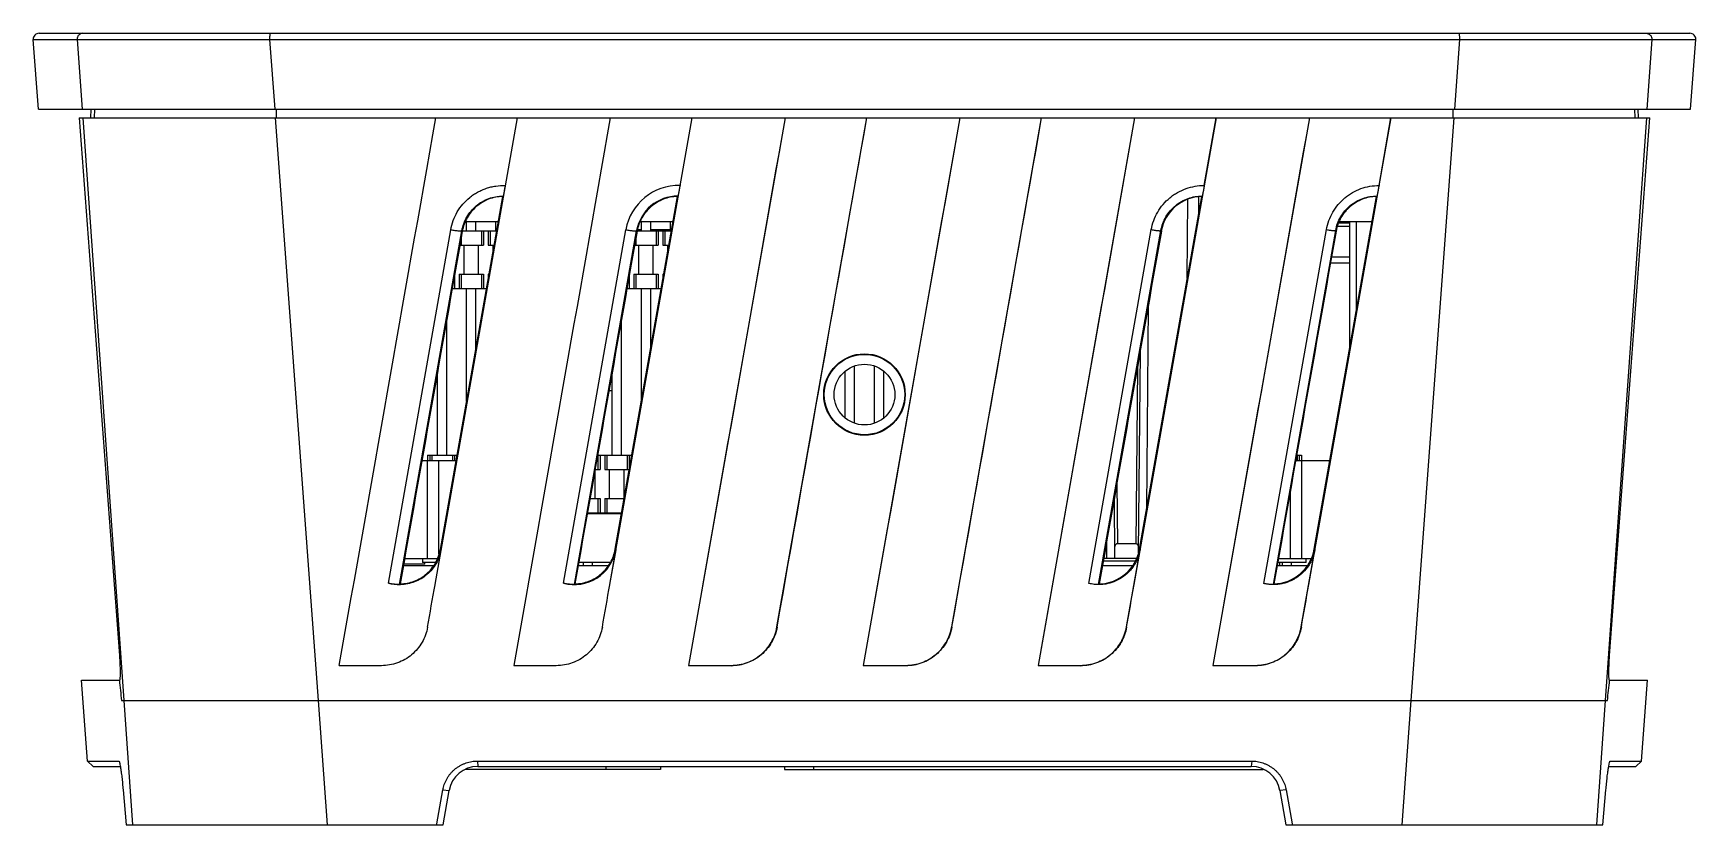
# Model space of a CAD drawing. Header units: inches. Extents: x 0 to 22, y 0 to 17.
# Drawn here: x 9.49 to 12.344, y 8.052 to 9.41 of the extents above; entities that cross this region are included whole.
import ezdxf

# ---------------------------------------------------------------- set-up
doc = ezdxf.new("R2010")
doc.units = ezdxf.units.IN
doc.header["$LTSCALE"] = 1.21
doc.header["$MEASUREMENT"] = 0
doc.layers.get('0').update_dxf_attribs({"linetype": 'CONTINUOUS'})
doc.layers.add('3_ALL_AXES', color=7, linetype='CONTINUOUS')

msp = doc.modelspace()

# ---------------------------------------------------------------- linework, layer by layer
at = {"color": 7, "linetype": 'Continuous'}
for p, q in [((9.4992, 9.2798), (9.4903, 9.399)), ((9.5002, 9.4098), (12.3342, 9.4098)), ((12.3352, 9.2798), (12.3442, 9.399)), ((9.4992, 9.2798), (12.3352, 9.2798)), ((9.5892, 9.2648), (9.5895, 9.2798)), ((12.245, 9.2798), (12.2453, 9.2648)), ((9.5693, 9.2648), (10.1809, 9.2648)), ((9.5693, 9.2648), (9.6377, 8.3493)), ((10.1801, 8.4637), (10.3213, 9.2648)), ((10.181, 9.2648), (10.321, 9.2648)), ((10.3213, 9.2648), (10.4809, 9.2648)), ((10.4801, 8.4637), (10.6213, 9.2648)), ((10.481, 9.2648), (10.621, 9.2648)), ((10.781, 9.2648), (10.6152, 8.325)), ((10.6213, 9.2648), (10.7809, 9.2648)), ((10.7669, 8.3911), (10.921, 9.2648)), ((10.781, 9.2648), (10.921, 9.2648)), ((11.081, 9.2648), (10.9152, 8.325)), ((10.9213, 9.2648), (11.0809, 9.2648)), ((11.0669, 8.3911), (11.221, 9.2648)), ((11.081, 9.2648), (11.221, 9.2648)), ((11.381, 9.2648), (11.2152, 8.325)), ((11.2213, 9.2648), (11.3809, 9.2648)), ((11.3801, 8.4637), (11.5213, 9.2648)), ((11.381, 9.2648), (11.521, 9.2648)), ((11.5005, 9.1486), (11.521, 9.2648)), ((11.681, 9.2648), (11.5152, 8.325)), ((11.5213, 9.2648), (11.6809, 9.2648)), ((11.6801, 8.4637), (11.8213, 9.2648)), ((11.681, 9.2648), (11.821, 9.2648)), ((11.8005, 9.1486), (11.821, 9.2648)), ((11.8213, 9.2648), (12.2652, 9.2648)), ((12.1967, 8.3493), (12.2652, 9.2648)), ((10.1893, 8.5243), (10.2961, 9.1297)), ((10.2969, 9.1304), (10.297, 9.1305)), ((10.4893, 8.5244), (10.5961, 9.1297)), ((10.597, 9.1305), (10.5969, 9.1304)), ((11.3894, 8.5245), (11.4961, 9.1297)), ((11.497, 9.1305), (11.4969, 9.1304)), ((11.6894, 8.5245), (11.7961, 9.1297)), ((11.797, 9.1305), (11.7969, 9.1304)), ((10.2342, 9.0708), (10.2342, 9.0868)), ((10.2502, 9.0708), (10.2502, 9.0868)), ((10.2842, 9.0708), (10.2842, 9.0868)), ((10.5342, 9.0708), (10.5342, 9.0868)), ((10.5502, 9.0708), (10.5502, 9.0868)), ((10.5842, 9.0708), (10.5842, 9.0868)), ((11.7296, 9.0789), (11.7506, 9.0789)), ((11.7315, 9.0848), (11.7506, 9.0848)), ((11.7506, 8.8718), (11.7506, 9.0868)), ((10.2247, 9.0583), (10.2247, 9.0463)), ((10.2268, 9.0708), (10.2857, 9.0708)), ((10.2597, 9.0708), (10.2597, 9.0463)), ((10.2632, 9.0708), (10.2632, 9.0463)), ((10.2712, 9.0708), (10.2712, 9.0463)), ((10.2747, 9.0708), (10.2747, 9.0463)), ((10.5247, 9.0583), (10.5247, 9.0463)), ((10.5268, 9.0708), (10.5857, 9.0708)), ((10.5277, 9.0728), (10.5342, 9.0728)), ((10.5502, 9.0728), (10.5842, 9.0728)), ((10.5597, 9.0708), (10.5597, 9.0463)), ((10.5632, 9.0708), (10.5632, 9.0463)), ((10.5712, 9.0708), (10.5712, 9.0463)), ((10.5747, 9.0708), (10.5747, 9.0463)), ((10.2226, 9.0463), (10.2632, 9.0463)), ((10.2297, 8.9963), (10.2297, 9.0463)), ((10.2547, 8.9963), (10.2547, 9.0463)), ((10.2712, 9.0463), (10.2814, 9.0463)), ((10.2797, 9.037), (10.2797, 9.0463)), ((10.5226, 9.0463), (10.5632, 9.0463)), ((10.5297, 8.9963), (10.5297, 9.0463)), ((10.5547, 8.9963), (10.5547, 9.0463)), ((10.5712, 9.0463), (10.5814, 9.0463)), ((10.5797, 9.037), (10.5797, 9.0463)), ((10.2132, 8.9931), (10.2132, 8.9718)), ((10.2212, 8.9963), (10.2212, 8.9718)), ((10.2212, 8.9963), (10.2632, 8.9963)), ((10.2247, 8.9963), (10.2247, 8.9718)), ((10.2597, 8.9963), (10.2597, 8.9718)), ((10.2632, 8.9963), (10.2632, 8.9718)), ((10.2712, 8.9963), (10.2712, 8.9888)), ((10.2712, 8.9963), (10.2725, 8.9963)), ((10.5132, 8.9931), (10.5132, 8.9718)), ((10.5212, 8.9963), (10.5212, 8.9718)), ((10.5212, 8.9963), (10.5632, 8.9963)), ((10.5247, 8.9963), (10.5247, 8.9718)), ((10.5597, 8.9963), (10.5597, 8.9718)), ((10.5632, 8.9963), (10.5632, 8.9718)), ((10.5712, 8.9963), (10.5712, 8.9888)), ((10.5712, 8.9963), (10.5725, 8.9963)), ((11.7173, 9.0159), (11.7506, 9.0159)), ((10.2095, 8.9718), (10.2682, 8.9718)), ((10.2097, 8.9732), (10.2097, 8.9718)), ((10.2342, 8.7789), (10.2342, 8.9718)), ((10.2502, 8.8697), (10.2502, 8.9718)), ((10.5095, 8.9718), (10.5682, 8.9718)), ((10.5097, 8.9732), (10.5097, 8.9718)), ((10.5342, 8.7789), (10.5342, 8.9718)), ((10.5502, 8.8697), (10.5502, 8.9718)), ((10.2002, 8.6858), (10.2002, 8.9193)), ((10.5002, 8.6858), (10.5002, 8.9193)), ((11.3903, 8.8631), (11.3873, 8.5181)), ((10.1842, 8.6858), (10.1842, 8.8286)), ((10.4842, 8.6858), (10.4842, 8.8286)), ((10.8842, 8.7497), (10.8842, 8.8299)), ((10.9002, 8.7407), (10.9002, 8.8388)), ((10.9342, 8.7407), (10.9342, 8.8388)), ((10.9502, 8.7497), (10.9502, 8.8299)), ((10.4786, 8.7968), (10.4842, 8.7968)), ((10.1575, 8.6768), (10.2162, 8.6768)), ((10.1667, 8.6768), (10.1667, 8.5088)), ((10.1672, 8.6858), (10.1672, 8.6768)), ((10.1672, 8.6858), (10.2178, 8.6858)), ((10.1712, 8.6858), (10.1712, 8.6768)), ((10.1747, 8.6858), (10.1747, 8.6768)), ((10.1867, 8.5162), (10.1867, 8.6768)), ((10.2097, 8.6858), (10.2097, 8.6768)), ((10.2132, 8.6858), (10.2132, 8.6768)), ((10.459, 8.6858), (10.5178, 8.6858)), ((10.4597, 8.6858), (10.4597, 8.6613)), ((10.4632, 8.6858), (10.4632, 8.6613)), ((10.4712, 8.6858), (10.4712, 8.6613)), ((10.4747, 8.6858), (10.4747, 8.6613)), ((10.5097, 8.6858), (10.5097, 8.6613)), ((10.5132, 8.6858), (10.5132, 8.6613)), ((11.6575, 8.6768), (11.6672, 8.6768)), ((11.659, 8.6858), (11.6672, 8.6858)), ((11.6597, 8.6858), (11.6597, 8.6768)), ((11.6632, 8.6858), (11.6632, 8.6768)), ((11.6672, 8.6858), (11.6672, 8.6768)), ((11.6677, 8.6768), (11.7162, 8.6768)), ((11.6677, 8.5088), (11.6677, 8.6768)), ((10.4547, 8.6113), (10.4547, 8.6613)), ((10.4547, 8.6613), (10.4632, 8.6613)), ((10.4712, 8.6613), (10.5132, 8.6613)), ((10.4797, 8.6113), (10.4797, 8.6613)), ((10.5047, 8.6116), (10.5047, 8.6613)), ((11.6477, 8.6216), (11.6477, 8.5088)), ((10.4459, 8.6113), (10.4632, 8.6113)), ((10.4597, 8.6113), (10.4597, 8.5868)), ((10.4632, 8.6113), (10.4632, 8.5868)), ((10.4712, 8.6113), (10.4712, 8.5868)), ((10.4712, 8.6113), (10.5047, 8.6113)), ((10.4747, 8.6113), (10.4747, 8.5868)), ((11.3472, 8.5088), (11.3463, 8.6136)), ((10.5001, 8.5853), (10.4413, 8.5853)), ((10.4416, 8.5868), (10.5003, 8.5868)), ((10.4502, 8.5853), (10.4502, 8.5868)), ((10.4842, 8.5853), (10.4842, 8.5868)), ((10.5002, 8.5861), (10.5002, 8.5868)), ((11.3829, 8.5338), (11.3515, 8.5338)), ((11.3847, 8.5334), (11.3829, 8.5338)), ((10.1278, 8.5088), (10.1843, 8.5088)), ((10.1587, 8.5088), (10.1587, 8.5018)), ((10.4902, 8.5233), (10.4797, 8.4638)), ((11.3843, 8.5088), (11.3278, 8.5088)), ((11.3669, 8.3911), (11.3902, 8.5234)), ((11.6278, 8.5088), (11.6843, 8.5088)), ((11.6669, 8.3911), (11.6902, 8.5235)), ((11.6757, 8.5018), (11.6757, 8.5088)), ((10.1257, 8.4968), (10.1774, 8.4968)), ((10.1622, 8.499), (10.1261, 8.499)), ((10.1807, 8.5018), (10.1587, 8.5018)), ((10.1622, 8.499), (10.1622, 8.5018)), ((10.4257, 8.4968), (10.4774, 8.4968)), ((10.4807, 8.5018), (10.4266, 8.5018)), ((10.4342, 8.5018), (10.4342, 8.4968)), ((10.4502, 8.4968), (10.4502, 8.5018)), ((11.3257, 8.4968), (11.3774, 8.4968)), ((11.3271, 8.5048), (11.3827, 8.5048)), ((11.6257, 8.4968), (11.6773, 8.4968)), ((11.6757, 8.5018), (11.6266, 8.5018)), ((11.6297, 8.5018), (11.6297, 8.4968)), ((11.6342, 8.5018), (11.6342, 8.4968)), ((11.6502, 8.4968), (11.6502, 8.5018)), ((10.3151, 8.3249), (10.3152, 8.325)), ((10.6151, 8.3249), (10.6152, 8.325)), ((10.6152, 8.325), (10.6881, 8.325)), ((10.9151, 8.3249), (10.9152, 8.325)), ((10.9152, 8.325), (10.9881, 8.325)), ((11.2151, 8.3249), (11.2152, 8.325)), ((11.2152, 8.325), (11.2881, 8.325)), ((11.5151, 8.3249), (11.5152, 8.325)), ((11.5152, 8.325), (11.5881, 8.325)), ((9.5833, 8.161), (9.5729, 8.2998)), ((9.5729, 8.2998), (9.6381, 8.2998)), ((12.1964, 8.2998), (12.2615, 8.2998)), ((12.2511, 8.161), (12.2615, 8.2998)), ((9.6418, 8.2648), (12.1926, 8.2648)), ((9.5933, 8.1518), (9.5833, 8.161)), ((9.5833, 8.161), (9.6371, 8.161)), ((9.5933, 8.1518), (9.6397, 8.1518)), ((9.6371, 8.161), (9.6373, 8.161)), ((10.5672, 8.1468), (10.2327, 8.1468)), ((10.2526, 8.161), (11.5819, 8.161)), ((10.2533, 8.1518), (11.5811, 8.1518)), ((10.5672, 8.1518), (10.5672, 8.1468)), ((10.7797, 8.1518), (10.7797, 8.1468)), ((10.7797, 8.1468), (11.6018, 8.1468)), ((12.1947, 8.1518), (12.2411, 8.1518)), ((12.1948, 8.1523), (12.1962, 8.1589)), ((12.1971, 8.161), (12.1973, 8.161)), ((12.1973, 8.161), (12.2511, 8.161)), ((12.2411, 8.1518), (12.2511, 8.161)), ((9.6445, 8.1114), (9.6496, 8.0518)), ((10.1832, 8.0536), (10.1934, 8.1114)), ((10.1937, 8.0518), (10.2041, 8.1105)), ((11.6304, 8.1105), (11.6407, 8.0518)), ((11.641, 8.1114), (11.6512, 8.0536)), ((12.1848, 8.0518), (12.19, 8.1114)), ((9.6496, 8.0518), (10.1937, 8.0518)), ((10.1829, 8.0518), (10.1832, 8.0536)), ((11.6407, 8.0518), (12.1848, 8.0518)), ((11.6512, 8.0536), (11.6516, 8.0518))]:
    msp.add_line(p, q, dxfattribs=at)
at = {"color": 9, "linetype": 'Continuous'}
for p, q in [((9.4903, 9.399), (9.5656, 9.399)), ((9.5656, 9.399), (9.574, 9.2798)), ((9.8959, 9.399), (11.9385, 9.399)), ((9.8959, 9.399), (9.9047, 9.2798)), ((11.9385, 9.399), (11.9298, 9.2798)), ((12.2688, 9.399), (12.2604, 9.2798)), ((12.2688, 9.399), (12.3442, 9.399)), ((9.5952, 9.2798), (9.595, 9.2648)), ((9.9071, 9.2798), (9.907, 9.2648)), ((11.9274, 9.2798), (11.9274, 9.2648)), ((12.2392, 9.2798), (12.2395, 9.2648)), ((9.5751, 9.2648), (9.6456, 8.2648)), ((9.9058, 9.2648), (9.9791, 8.2648)), ((11.9287, 9.2648), (11.8553, 8.2648)), ((12.2594, 9.2648), (12.1888, 8.2648)), ((11.4714, 8.9897), (11.4723, 9.1246)), ((11.4909, 9.1003), (11.4911, 9.1289)), ((11.4911, 9.1289), (11.4911, 9.1297)), ((11.7621, 8.9369), (11.7621, 9.0868)), ((10.0998, 8.4664), (10.207, 9.0726)), ((10.1191, 8.4641), (10.2261, 9.071)), ((10.2261, 9.071), (10.2268, 9.0702)), ((10.4005, 8.4663), (10.5076, 9.0727)), ((10.4191, 8.4641), (10.5261, 9.071)), ((10.5261, 9.071), (10.5268, 9.0702)), ((11.3023, 8.4658), (11.4096, 9.0728)), ((11.3191, 8.4641), (11.4261, 9.0712)), ((11.4261, 9.0712), (11.4268, 9.0703)), ((11.603, 8.4656), (11.7102, 9.0729)), ((11.6191, 8.4641), (11.7261, 9.0712)), ((11.7261, 9.0712), (11.7269, 9.0703)), ((11.7506, 9.0258), (11.719, 9.0258)), ((11.4043, 8.9424), (11.4016, 8.5937)), ((11.3856, 8.8364), (11.3829, 8.5338)), ((11.3506, 8.638), (11.3515, 8.5338)), ((11.3335, 8.5088), (11.3333, 8.5398)), ((10.1902, 8.5233), (10.1893, 8.5243)), ((10.4902, 8.5233), (10.4893, 8.5244)), ((11.3902, 8.5234), (11.3894, 8.5245)), ((11.6902, 8.5235), (11.6894, 8.5245)), ((10.1801, 8.4637), (10.1797, 8.4638)), ((10.4801, 8.4637), (10.4797, 8.4638)), ((11.3801, 8.4637), (11.3797, 8.4638)), ((11.6801, 8.4637), (11.6797, 8.4638)), ((10.1672, 8.391), (10.1669, 8.3911)), ((10.4672, 8.391), (10.4669, 8.3911)), ((10.7672, 8.391), (10.7669, 8.3911)), ((11.0672, 8.391), (11.0669, 8.3911)), ((11.3672, 8.391), (11.3669, 8.3911)), ((11.6672, 8.391), (11.6669, 8.3911)), ((10.3881, 8.3247), (10.3881, 8.325)), ((10.6881, 8.3247), (10.6881, 8.325)), ((10.9881, 8.3247), (10.9881, 8.325)), ((11.2881, 8.3247), (11.2881, 8.325)), ((11.5881, 8.3247), (11.5881, 8.325)), ((9.6456, 8.2648), (9.6607, 8.0518)), ((9.9791, 8.2648), (9.9948, 8.0518)), ((11.8553, 8.2648), (11.8397, 8.0518)), ((12.1888, 8.2648), (12.1738, 8.0518)), ((10.2526, 8.161), (10.2533, 8.1518)), ((10.4732, 8.1518), (10.4732, 8.1468)), ((10.8297, 8.1518), (10.8297, 8.1468)), ((11.5819, 8.161), (11.5811, 8.1518)), ((10.1934, 8.1114), (10.2041, 8.1105)), ((11.641, 8.1114), (11.6304, 8.1105))]:
    msp.add_line(p, q, dxfattribs=at)
at = {"color": 7, "linetype": 'Continuous'}
for centre, radius in [((10.9172, 8.7899), 0.0699), ((10.9172, 8.7898), 0.069), ((10.9172, 8.7898), 0.0521)]:
    msp.add_circle(centre, radius, dxfattribs=at)
for centre, radius, start, end in [((9.5002, 9.3998), 0.01, 90, 184.3), ((12.3342, 9.3998), 0.01, 355.7, 90), ((10.3395, 9.0798), 0.0662, 130.0596, 131.0312), ((10.6396, 9.0798), 0.0662, 130.0734, 131.0418), ((11.4976, 9.0579), 0.0719, 91.2336, 170.0235), ((11.5397, 9.0797), 0.0664, 130.1151, 131.0831), ((11.8397, 9.0796), 0.0664, 130.1293, 131.1002), ((10.4192, 8.5359), 0.0721, 254.9292, 349.9742), ((11.3184, 8.537), 0.0721, 271.3819, 349.9808), ((11.6183, 8.5371), 0.0721, 271.4069, 349.9917), ((11.6182, 8.5371), 0.0722, 325.6771, 328.7385), ((10.1193, 8.5361), 0.0724, 254.4365, 270.5679), ((10.0758, 8.5156), 0.0673, 310.0787, 311.1867), ((10.1192, 8.5353), 0.0716, 270.5793, 271.2465), ((10.3758, 8.5156), 0.0673, 310.0494, 311.1702), ((11.276, 8.5155), 0.0671, 309.965, 311.1313), ((11.576, 8.5154), 0.067, 309.9376, 311.1217), ((10.2533, 8.1018), 0.05, 90, 170), ((11.5811, 8.1018), 0.05, 10, 90), ((12.3607, 8.1231), 0.1684, 170.0175, 170.5313), ((10.2536, 8.1006), 0.0612, 167.6427, 169.8202), ((11.5808, 8.1006), 0.0612, 10.1807, 12.3564)]:
    msp.add_arc(centre, radius, start, end, dxfattribs=at)
at = {"color": 9, "linetype": 'Continuous'}
for centre, radius, start, end in [((10.5981, 9.0567), 0.0919, 88.5345, 170.0045), ((10.5968, 9.0587), 0.0718, 89.9111, 170.0694)]:
    msp.add_arc(centre, radius, start, end, dxfattribs=at)
at = {"color": 7, "linetype": 'Continuous'}
for centre, major_axis, ratio, start_param, end_param in [((15.6403, 39.0647), (11.1767, 62.8254), 0.002771, -4.217694, -4.200621), ((15.5792, 37.0506), (11.0252, 62.0125), 0.002769, -4.247294, -4.230267), ((15.5179, 35.0333), (10.8736, 61.1966), 0.002767, -4.277264, -4.260263), ((15.6635, 37.2826), (11.0427, 63.1337), 0.002715, -2.045644, -2.030139), ((15.4563, 33.0132), (10.7217, 60.3778), 0.002765, -4.307647, -4.290652), ((15.5915, 35.14), (10.8816, 62.1754), 0.002717, -2.015055, -1.999544), ((15.3946, 30.9904), (10.5696, 59.5564), 0.002763, -4.33849, -4.321483), ((15.3327, 28.9651), (10.4174, 58.7326), 0.002761, -4.369844, -4.352804), ((15.5829, 38.3028), (11.0392, 62.0619), 0.00277, -4.221446, -4.210358), ((15.5217, 36.2875), (10.8877, 61.2478), 0.002768, -4.251415, -4.240353), ((15.3368, 30.2244), (10.4318, 58.7884), 0.002762, -4.343809, -4.332748), ((15.2748, 28.1982), (10.2795, 57.9636), 0.002761, -4.375599, -4.364513), ((15.8083, 41.5775), (11.3656, 65.0599), 0.002711, -2.105614, -2.104316), ((15.7358, 39.4283), (11.204, 64.0951), 0.002713, -2.075815, -2.074519), ((15.5196, 33.0003), (10.7207, 61.2199), 0.002719, -1.984, -1.982703), ((15.448, 30.8634), (10.5601, 60.2671), 0.002721, -1.95243, -1.95113), ((10.9171, 8.4789), (8.8786, -0.0018), 0.017455, -1.672555, -1.664296), ((10.9167, 8.479), (8.8786, -0.0071), 0.017455, -1.638587, -1.630351), ((10.9163, 8.4793), (8.8786, -0.0123), 0.017455, -1.604698, -1.596475), ((10.9159, 8.4799), (8.8786, -0.0176), 0.017455, -1.570848, -1.562628), ((10.9155, 8.4805), (8.8787, -0.0229), 0.017455, -1.536997, -1.528772), ((10.9151, 8.4814), (8.8788, -0.0282), 0.017455, -1.503109, -1.494868), ((39.2552, 23.1664), (0, 66.0511), 0.460206, -4.485367, -4.484823), ((-17.4208, 23.1664), (0, 66.0511), 0.460206, -1.798362, -1.797819)]:
    msp.add_ellipse(centre, major_axis=major_axis, ratio=ratio, start_param=start_param, end_param=end_param, dxfattribs=at)
at = {"color": 9, "linetype": 'Continuous'}
for points, knots in [([(9.5756, 9.4098), (9.5742, 9.4098), (9.5721, 9.4093), (9.5697, 9.408), (9.5682, 9.4066), (9.5669, 9.405), (9.5658, 9.4025), (9.5655, 9.4004), (9.5656, 9.399)], [0, 0, 0, 0, 0.24874, 0.374292, 0.499577, 0.624928, 0.750665, 1, 1, 1, 1]), ([(9.5656, 9.399), (9.5668, 9.399), (9.5702, 9.399), (9.5767, 9.3989), (9.5858, 9.3989), (9.5976, 9.3989), (9.6119, 9.3988), (9.6359, 9.3988), (9.6712, 9.3988), (9.7193, 9.3988), (9.774, 9.3989), (9.8336, 9.3989), (9.8748, 9.399), (9.8959, 9.399)], [0, 0, 0, 0, 0.011194, 0.030736, 0.0585, 0.094277, 0.13781, 0.188781, 0.311448, 0.458617, 0.625843, 0.80815, 1, 1, 1, 1]), ([(9.8971, 9.4098), (9.897, 9.4098), (9.8969, 9.4097), (9.8968, 9.4095), (9.8967, 9.4093), (9.8966, 9.4089), (9.8965, 9.4085), (9.8963, 9.4077), (9.8962, 9.4065), (9.8961, 9.4049), (9.8959, 9.4023), (9.8959, 9.4004), (9.8959, 9.399)], [0, 0, 0, 0, 0.011701, 0.029706, 0.055805, 0.090329, 0.133234, 0.184333, 0.309081, 0.459579, 0.630296, 1, 1, 1, 1]), ([(11.9374, 9.4098), (11.9374, 9.4098), (11.9375, 9.4097), (11.9376, 9.4095), (11.9377, 9.4093), (11.9379, 9.4089), (11.938, 9.4085), (11.9381, 9.4077), (11.9382, 9.4065), (11.9384, 9.4049), (11.9385, 9.4023), (11.9385, 9.4004), (11.9385, 9.399)], [0, 0, 0, 0, 0.011701, 0.029706, 0.055805, 0.090329, 0.133233, 0.184333, 0.30908, 0.459578, 0.630296, 1, 1, 1, 1]), ([(11.9385, 9.399), (11.9596, 9.399), (12.0008, 9.3989), (12.0605, 9.3989), (12.1151, 9.3988), (12.1633, 9.3988), (12.1986, 9.3988), (12.2225, 9.3988), (12.2368, 9.3989), (12.2486, 9.3989), (12.2578, 9.3989), (12.2642, 9.399), (12.2676, 9.399), (12.2688, 9.399)], [0, 0, 0, 0, 0.19185, 0.374157, 0.541383, 0.688552, 0.811219, 0.86219, 0.905722, 0.9415, 0.969264, 0.988807, 1, 1, 1, 1]), ([(12.2589, 9.4098), (12.2602, 9.4098), (12.2623, 9.4093), (12.2647, 9.408), (12.2663, 9.4066), (12.2675, 9.405), (12.2687, 9.4025), (12.2689, 9.4004), (12.2688, 9.399)], [0, 0, 0, 0, 0.248741, 0.374292, 0.499578, 0.624929, 0.750666, 1, 1, 1, 1]), ([(10.207, 9.0726), (10.2079, 9.078), (10.2108, 9.0886), (10.2178, 9.1035), (10.2274, 9.1169), (10.2372, 9.1264), (10.246, 9.133), (10.253, 9.1373), (10.2604, 9.1409), (10.2681, 9.1439), (10.276, 9.1462), (10.2867, 9.1482), (10.295, 9.1487), (10.3005, 9.1485)], [0, 0, 0, 0, 0.124638, 0.249451, 0.374291, 0.499256, 0.561836, 0.624433, 0.687037, 0.749651, 0.812285, 0.874949, 1, 1, 1, 1]), ([(11.4096, 9.0728), (11.4105, 9.0781), (11.4133, 9.0885), (11.4202, 9.1032), (11.4295, 9.1164), (11.4391, 9.1259), (11.4477, 9.1324), (11.4568, 9.1381), (11.469, 9.1437), (11.4845, 9.1478), (11.4952, 9.1486), (11.5005, 9.1486)], [0, 0, 0, 0, 0.125309, 0.250819, 0.376256, 0.501587, 0.564229, 0.626797, 0.751546, 0.876001, 1, 1, 1, 1]), ([(11.7102, 9.0729), (11.7112, 9.0781), (11.714, 9.0885), (11.7208, 9.1032), (11.7301, 9.1163), (11.7396, 9.1258), (11.7481, 9.1323), (11.7571, 9.138), (11.7692, 9.1436), (11.7846, 9.1477), (11.7952, 9.1486), (11.8005, 9.1486)], [0, 0, 0, 0, 0.125637, 0.251443, 0.377097, 0.502529, 0.565167, 0.627697, 0.752264, 0.876409, 1, 1, 1, 1]), ([(10.2261, 9.071), (10.2268, 9.0751), (10.229, 9.0832), (10.2343, 9.0946), (10.2415, 9.1049), (10.2504, 9.1139), (10.2607, 9.1211), (10.2722, 9.1265), (10.2844, 9.1297), (10.2928, 9.1305), (10.297, 9.1305)], [0, 0, 0, 0, 0.12447, 0.249189, 0.374017, 0.499044, 0.624216, 0.749462, 0.874799, 1, 1, 1, 1]), ([(11.4261, 9.0712), (11.4268, 9.0753), (11.429, 9.0835), (11.4344, 9.0949), (11.4417, 9.1053), (11.4507, 9.1142), (11.4611, 9.1214), (11.4725, 9.1266), (11.4845, 9.1298), (11.4928, 9.1305), (11.497, 9.1305)], [0, 0, 0, 0, 0.125532, 0.251375, 0.377157, 0.502752, 0.627938, 0.752556, 0.876628, 1, 1, 1, 1]), ([(11.7261, 9.0712), (11.7268, 9.0754), (11.729, 9.0836), (11.7344, 9.0951), (11.7418, 9.1054), (11.7508, 9.1143), (11.7612, 9.1215), (11.7726, 9.1266), (11.7846, 9.1298), (11.7929, 9.1305), (11.797, 9.1305)], [0, 0, 0, 0, 0.126085, 0.25243, 0.378578, 0.504337, 0.629447, 0.75375, 0.877303, 1, 1, 1, 1]), ([(10.207, 9.0726), (10.2082, 9.0724), (10.2106, 9.072), (10.2141, 9.0715), (10.2173, 9.0711), (10.2202, 9.0708), (10.2225, 9.0706), (10.2241, 9.0706), (10.2251, 9.0707), (10.2256, 9.0707), (10.2258, 9.0708), (10.226, 9.0709), (10.2261, 9.0709), (10.2261, 9.071)], [0, 0, 0, 0, 0.191877, 0.376865, 0.54709, 0.695952, 0.818826, 0.911484, 0.945649, 0.971538, 0.981412, 0.989314, 1, 1, 1, 1]), ([(10.5076, 9.0727), (10.5088, 9.0725), (10.5111, 9.0721), (10.5145, 9.0716), (10.5177, 9.0712), (10.5204, 9.0709), (10.5227, 9.0707), (10.5242, 9.0707), (10.5251, 9.0707), (10.5256, 9.0708), (10.5259, 9.0709), (10.5261, 9.071), (10.5261, 9.071)], [0, 0, 0, 0, 0.193704, 0.379525, 0.549878, 0.698418, 0.82073, 0.912775, 0.946646, 0.97225, 0.989694, 1, 1, 1, 1]), ([(11.4096, 9.0728), (11.4107, 9.0726), (11.4128, 9.0723), (11.4159, 9.0718), (11.4187, 9.0715), (11.4211, 9.0712), (11.4229, 9.0711), (11.424, 9.071), (11.4247, 9.071), (11.4253, 9.071), (11.4257, 9.071), (11.426, 9.0711), (11.4261, 9.0711), (11.4261, 9.0712)], [0, 0, 0, 0, 0.198846, 0.386973, 0.557638, 0.705241, 0.825958, 0.875107, 0.916293, 0.949347, 0.974162, 0.990785, 1, 1, 1, 1]), ([(11.7102, 9.0729), (11.7113, 9.0727), (11.7134, 9.0724), (11.7163, 9.0719), (11.719, 9.0716), (11.7213, 9.0713), (11.723, 9.0711), (11.7241, 9.0711), (11.7248, 9.0711), (11.7253, 9.0711), (11.7257, 9.0711), (11.726, 9.0711), (11.7261, 9.0712), (11.7261, 9.0712)], [0, 0, 0, 0, 0.200464, 0.389306, 0.56006, 0.707366, 0.827585, 0.876462, 0.917385, 0.950188, 0.974762, 0.991134, 1, 1, 1, 1])]:
    msp.add_open_spline(points, degree=3, knots=knots, dxfattribs=at)
at = {"color": 7, "linetype": 'Continuous'}
for points, knots in [([(10.3005, 9.1485), (10.3003, 9.1474), (10.2998, 9.1451), (10.2992, 9.1417), (10.2987, 9.1391), (10.2984, 9.1372), (10.2981, 9.1359), (10.2979, 9.1347), (10.2977, 9.1336), (10.2975, 9.1327), (10.2974, 9.132), (10.2972, 9.1314), (10.2971, 9.1311), (10.2971, 9.1309), (10.297, 9.1307), (10.297, 9.1306), (10.297, 9.1305), (10.297, 9.1305), (10.297, 9.1305)], [0, 0, 0, 0, 0.195314, 0.381874, 0.552672, 0.630407, 0.702172, 0.767341, 0.825395, 0.875839, 0.918181, 0.951977, 0.965591, 0.976984, 0.986134, 0.993021, 0.997634, 1, 1, 1, 1]), ([(10.6005, 9.1486), (10.6003, 9.1474), (10.5998, 9.1451), (10.5992, 9.1417), (10.5988, 9.1391), (10.5984, 9.1372), (10.5981, 9.1359), (10.5979, 9.1347), (10.5977, 9.1336), (10.5975, 9.1327), (10.5974, 9.132), (10.5972, 9.1314), (10.5971, 9.1311), (10.5971, 9.1309), (10.597, 9.1307), (10.597, 9.1306), (10.597, 9.1305), (10.597, 9.1305), (10.597, 9.1305)], [0, 0, 0, 0, 0.195103, 0.381639, 0.55253, 0.630333, 0.702162, 0.767392, 0.825495, 0.875966, 0.918302, 0.952065, 0.96566, 0.977033, 0.986165, 0.993037, 0.997639, 1, 1, 1, 1]), ([(11.5005, 9.1486), (11.5003, 9.1474), (11.4999, 9.1451), (11.4992, 9.1417), (11.4988, 9.1391), (11.4984, 9.1371), (11.4981, 9.1358), (11.4979, 9.1347), (11.4977, 9.1336), (11.4975, 9.1327), (11.4973, 9.1319), (11.4972, 9.1314), (11.4971, 9.1311), (11.4971, 9.1309), (11.497, 9.1307), (11.497, 9.1306), (11.497, 9.1305), (11.497, 9.1305), (11.4969, 9.1305)], [0, 0, 0, 0, 0.195234, 0.382319, 0.553863, 0.63192, 0.703896, 0.769131, 0.827111, 0.877353, 0.919375, 0.952775, 0.966189, 0.977395, 0.986381, 0.993139, 0.997665, 1, 1, 1, 1]), ([(11.8005, 9.1486), (11.8003, 9.1474), (11.7999, 9.1451), (11.7992, 9.1417), (11.7988, 9.1391), (11.7984, 9.1371), (11.7981, 9.1358), (11.7979, 9.1346), (11.7977, 9.1336), (11.7975, 9.1327), (11.7973, 9.1319), (11.7972, 9.1314), (11.7971, 9.1311), (11.7971, 9.1309), (11.797, 9.1307), (11.797, 9.1306), (11.797, 9.1305), (11.797, 9.1305), (11.7969, 9.1305)], [0, 0, 0, 0, 0.195529, 0.382986, 0.55483, 0.63297, 0.704963, 0.770143, 0.828008, 0.87809, 0.919921, 0.953122, 0.966444, 0.977566, 0.986481, 0.993184, 0.997676, 1, 1, 1, 1]), ([(10.2961, 9.1297), (10.2919, 9.1296), (10.2837, 9.1287), (10.2718, 9.1253), (10.2606, 9.1198), (10.2506, 9.1126), (10.2419, 9.1037), (10.2349, 9.0935), (10.2297, 9.0822), (10.2275, 9.0742), (10.2268, 9.0702)], [0, 0, 0, 0, 0.12513, 0.250314, 0.375286, 0.500192, 0.62507, 0.749961, 0.875022, 1, 1, 1, 1]), ([(10.5961, 9.1297), (10.592, 9.1296), (10.5837, 9.1287), (10.5718, 9.1253), (10.5606, 9.1199), (10.5505, 9.1126), (10.5419, 9.1037), (10.5348, 9.0935), (10.5297, 9.0823), (10.5275, 9.0743), (10.5268, 9.0702)], [0, 0, 0, 0, 0.125144, 0.250383, 0.375429, 0.5004, 0.625314, 0.75019, 0.875171, 1, 1, 1, 1]), ([(11.7961, 9.1297), (11.792, 9.1296), (11.7838, 9.1287), (11.7719, 9.1253), (11.7607, 9.1199), (11.7506, 9.1127), (11.7419, 9.1039), (11.7349, 9.0936), (11.7297, 9.0824), (11.7276, 9.0744), (11.7269, 9.0703)], [0, 0, 0, 0, 0.124576, 0.249503, 0.374476, 0.499563, 0.624712, 0.749861, 0.875068, 1, 1, 1, 1]), ([(11.3515, 8.5338), (11.3512, 8.5338), (11.3505, 8.5337), (11.3492, 8.5333), (11.348, 8.5324), (11.3472, 8.5309), (11.347, 8.5298), (11.347, 8.5293)], [0, 0, 0, 0, 0.153514, 0.298825, 0.554142, 0.781537, 1, 1, 1, 1]), ([(10.1201, 8.465), (10.1242, 8.4651), (10.1324, 8.466), (10.1443, 8.4694), (10.1555, 8.4748), (10.1656, 8.482), (10.1742, 8.4909), (10.1813, 8.501), (10.1865, 8.5123), (10.1886, 8.5203), (10.1893, 8.5243)], [0, 0, 0, 0, 0.12503, 0.250132, 0.375053, 0.499944, 0.624844, 0.749789, 0.874927, 1, 1, 1, 1]), ([(10.1902, 8.5233), (10.1895, 8.5192), (10.1874, 8.5113), (10.1822, 8.5), (10.1751, 8.4898), (10.1664, 8.4809), (10.1563, 8.4736), (10.1451, 8.4682), (10.1332, 8.4648), (10.1249, 8.4639), (10.1208, 8.4638)], [0, 0, 0, 0, 0.124674, 0.249611, 0.374486, 0.499437, 0.624492, 0.749617, 0.874765, 1, 1, 1, 1]), ([(10.4201, 8.465), (10.4242, 8.4651), (10.4324, 8.466), (10.4444, 8.4694), (10.4555, 8.4748), (10.4656, 8.4821), (10.4743, 8.4909), (10.4813, 8.5011), (10.4865, 8.5123), (10.4886, 8.5203), (10.4893, 8.5244)], [0, 0, 0, 0, 0.125092, 0.250282, 0.37529, 0.500247, 0.625169, 0.750077, 0.875107, 1, 1, 1, 1]), ([(11.3902, 8.5234), (11.3894, 8.5186), (11.3873, 8.5114), (11.3832, 8.5025), (11.3795, 8.4961), (11.3751, 8.4901), (11.3685, 8.4828), (11.3588, 8.4751), (11.3457, 8.4683), (11.3338, 8.465), (11.3241, 8.4638), (11.3144, 8.4637), (11.3071, 8.4646), (11.3023, 8.4658)], [0, 0, 0, 0, 0.125356, 0.188248, 0.251096, 0.313906, 0.376691, 0.50197, 0.626954, 0.751559, 0.813841, 0.876086, 1, 1, 1, 1]), ([(11.3874, 8.5293), (11.3874, 8.5297), (11.3873, 8.5305), (11.3868, 8.5317), (11.386, 8.5327), (11.3852, 8.5332), (11.3847, 8.5334)], [0, 0, 0, 0, 0.231414, 0.467557, 0.719173, 1, 1, 1, 1]), ([(11.6902, 8.5235), (11.6894, 8.5186), (11.6874, 8.5115), (11.6833, 8.5026), (11.6783, 8.4941), (11.6705, 8.4845), (11.6609, 8.4767), (11.6525, 8.4718), (11.6458, 8.4688), (11.6389, 8.4664), (11.6318, 8.4648), (11.6246, 8.4639), (11.6149, 8.4636), (11.6077, 8.4646), (11.603, 8.4656)], [0, 0, 0, 0, 0.125706, 0.18876, 0.251751, 0.377392, 0.50274, 0.56533, 0.627796, 0.690122, 0.752326, 0.814444, 0.876501, 1, 1, 1, 1]), ([(10.1175, 8.464), (10.1165, 8.464), (10.1141, 8.464), (10.1082, 8.4645), (10.1033, 8.4655), (10.0998, 8.4664)], [0, 0, 0, 0, 0.166181, 0.40144, 1, 1, 1, 1]), ([(10.4176, 8.464), (10.4166, 8.464), (10.4143, 8.464), (10.4086, 8.4645), (10.4038, 8.4654), (10.4005, 8.4663)], [0, 0, 0, 0, 0.165061, 0.399352, 1, 1, 1, 1]), ([(11.3141, 8.464), (11.3133, 8.4641), (11.3093, 8.4644), (11.3054, 8.4651), (11.3023, 8.4658)], [0, 0, 0, 0, 0.210392, 1, 1, 1, 1]), ([(11.6191, 8.4641), (11.619, 8.464), (11.619, 8.464), (11.6189, 8.464), (11.6188, 8.464), (11.6187, 8.464), (11.6185, 8.464), (11.6182, 8.464), (11.6177, 8.464), (11.617, 8.4639), (11.6162, 8.464), (11.6153, 8.464), (11.6143, 8.464), (11.6131, 8.4641), (11.6114, 8.4642), (11.6091, 8.4645), (11.6061, 8.465), (11.604, 8.4654), (11.603, 8.4656)], [0, 0, 0, 0, 0.002401, 0.006973, 0.013751, 0.022728, 0.033889, 0.047216, 0.080289, 0.121744, 0.171192, 0.228207, 0.292367, 0.363239, 0.440304, 0.610874, 0.799519, 1, 1, 1, 1]), ([(10.1672, 8.391), (10.1664, 8.3864), (10.164, 8.3773), (10.158, 8.3646), (10.15, 8.3531), (10.14, 8.3431), (10.1285, 8.3351), (10.1157, 8.3292), (10.1021, 8.3255), (10.0928, 8.3247), (10.0881, 8.3247)], [0, 0, 0, 0, 0.125165, 0.250211, 0.375166, 0.500067, 0.624958, 0.749885, 0.874887, 1, 1, 1, 1]), ([(10.4672, 8.391), (10.4664, 8.3864), (10.464, 8.3774), (10.4581, 8.3646), (10.45, 8.3531), (10.44, 8.3432), (10.4285, 8.3351), (10.4157, 8.3292), (10.4022, 8.3255), (10.3928, 8.3247), (10.3881, 8.3247)], [0, 0, 0, 0, 0.124981, 0.249917, 0.374834, 0.499759, 0.624718, 0.749735, 0.874825, 1, 1, 1, 1]), ([(10.6881, 8.325), (10.6929, 8.325), (10.7024, 8.3258), (10.716, 8.3296), (10.7286, 8.3355), (10.7398, 8.3434), (10.7495, 8.3531), (10.7575, 8.3644), (10.7636, 8.3772), (10.7661, 8.3864), (10.7669, 8.3911)], [0, 0, 0, 0, 0.128066, 0.254608, 0.378716, 0.500261, 0.621783, 0.74571, 0.872035, 1, 1, 1, 1]), ([(10.7672, 8.391), (10.7664, 8.3864), (10.764, 8.3774), (10.7581, 8.3646), (10.75, 8.3531), (10.7401, 8.3432), (10.7285, 8.3351), (10.7158, 8.3292), (10.7022, 8.3255), (10.6928, 8.3247), (10.6881, 8.3247)], [0, 0, 0, 0, 0.124867, 0.249748, 0.374661, 0.499618, 0.624629, 0.749699, 0.874825, 1, 1, 1, 1]), ([(10.9881, 8.325), (10.9929, 8.325), (11.0024, 8.3258), (11.016, 8.3296), (11.0286, 8.3355), (11.0398, 8.3434), (11.0496, 8.3531), (11.0576, 8.3645), (11.0636, 8.3772), (11.0661, 8.3864), (11.0669, 8.3911)], [0, 0, 0, 0, 0.128265, 0.254928, 0.379081, 0.50062, 0.622147, 0.74604, 0.87225, 1, 1, 1, 1]), ([(11.0672, 8.391), (11.0664, 8.3864), (11.064, 8.3774), (11.0581, 8.3646), (11.05, 8.3531), (11.04, 8.3432), (11.0285, 8.3351), (11.0157, 8.3292), (11.0021, 8.3255), (10.9928, 8.3247), (10.9881, 8.3247)], [0, 0, 0, 0, 0.124824, 0.249704, 0.374645, 0.499643, 0.624692, 0.749778, 0.874886, 1, 1, 1, 1]), ([(11.2881, 8.325), (11.2929, 8.325), (11.3024, 8.3258), (11.3161, 8.3296), (11.3287, 8.3355), (11.3399, 8.3435), (11.3496, 8.3531), (11.3576, 8.3645), (11.3636, 8.3772), (11.3661, 8.3864), (11.3669, 8.3911)], [0, 0, 0, 0, 0.128526, 0.255343, 0.37955, 0.501081, 0.622614, 0.746463, 0.872523, 1, 1, 1, 1]), ([(11.3672, 8.391), (11.3664, 8.3864), (11.364, 8.3774), (11.3581, 8.3646), (11.35, 8.3531), (11.34, 8.3432), (11.3285, 8.3351), (11.3157, 8.3292), (11.3021, 8.3255), (11.2928, 8.3247), (11.2881, 8.3247)], [0, 0, 0, 0, 0.12485, 0.249784, 0.374787, 0.499835, 0.624906, 0.749972, 0.87501, 1, 1, 1, 1]), ([(11.5881, 8.325), (11.5929, 8.325), (11.6024, 8.3258), (11.6161, 8.3296), (11.6287, 8.3356), (11.6399, 8.3435), (11.6496, 8.3532), (11.6576, 8.3645), (11.6636, 8.3773), (11.6661, 8.3864), (11.6669, 8.3911)], [0, 0, 0, 0, 0.128849, 0.255853, 0.380126, 0.501645, 0.623185, 0.746978, 0.872854, 1, 1, 1, 1]), ([(11.6672, 8.391), (11.6664, 8.3864), (11.664, 8.3773), (11.658, 8.3646), (11.65, 8.3531), (11.64, 8.3431), (11.6285, 8.3351), (11.6157, 8.3292), (11.6021, 8.3255), (11.5928, 8.3247), (11.5881, 8.3247)], [0, 0, 0, 0, 0.124948, 0.249991, 0.375089, 0.500198, 0.625274, 0.750281, 0.875195, 1, 1, 1, 1]), ([(9.6377, 8.3493), (9.638, 8.3461), (9.6384, 8.3397), (9.6389, 8.3306), (9.6392, 8.3221), (9.6394, 8.3147), (9.6394, 8.3093), (9.6392, 8.3057), (9.6391, 8.3039), (9.639, 8.3027), (9.6389, 8.3019), (9.6388, 8.3013), (9.6387, 8.3008), (9.6386, 8.3003), (9.6384, 8.3), (9.6383, 8.2998), (9.6381, 8.2998), (9.6381, 8.2998)], [0, 0, 0, 0, 0.194414, 0.381506, 0.553553, 0.704191, 0.827784, 0.877896, 0.919637, 0.937254, 0.952646, 0.965792, 0.976702, 0.985405, 0.991978, 0.996633, 1, 1, 1, 1]), ([(12.1964, 8.2998), (12.1963, 8.2998), (12.1962, 8.2998), (12.196, 8.3), (12.1959, 8.3003), (12.1958, 8.3008), (12.1957, 8.3013), (12.1955, 8.3019), (12.1954, 8.3027), (12.1953, 8.3039), (12.1952, 8.3057), (12.1951, 8.3093), (12.1951, 8.3147), (12.1952, 8.3221), (12.1956, 8.3306), (12.1961, 8.3397), (12.1965, 8.3461), (12.1967, 8.3493)], [0, 0, 0, 0, 0.003367, 0.008022, 0.014595, 0.023298, 0.034208, 0.047354, 0.062746, 0.080363, 0.122104, 0.172216, 0.295809, 0.446447, 0.618494, 0.805586, 1, 1, 1, 1]), ([(9.6373, 8.1609), (9.6374, 8.1608), (9.6376, 8.1605), (9.6379, 8.1599), (9.6382, 8.1591), (9.6385, 8.158), (9.6388, 8.1566), (9.6393, 8.1542), (9.6397, 8.1523), (9.6399, 8.151)], [0, 0, 0, 0, 0.041356, 0.104039, 0.189987, 0.300431, 0.436371, 0.598632, 1, 1, 1, 1]), ([(9.6399, 8.151), (9.6403, 8.1483), (9.6412, 8.1425), (9.6424, 8.133), (9.6435, 8.1225), (9.6441, 8.1152), (9.6445, 8.1114)], [0, 0, 0, 0, 0.201372, 0.446395, 0.718026, 1, 1, 1, 1]), ([(10.1939, 8.1137), (10.1946, 8.117), (10.196, 8.1218), (10.1988, 8.1279), (10.2013, 8.1324), (10.2042, 8.1367), (10.2075, 8.1408), (10.2112, 8.1446), (10.2152, 8.1481), (10.2195, 8.1512), (10.224, 8.1539), (10.2286, 8.1561), (10.2349, 8.1585), (10.2429, 8.1605), (10.2494, 8.161), (10.2526, 8.161)], [0, 0, 0, 0, 0.121621, 0.183956, 0.247217, 0.311274, 0.375878, 0.440795, 0.505823, 0.5707, 0.635086, 0.698602, 0.760956, 0.882373, 1, 1, 1, 1]), ([(11.5819, 8.161), (11.5851, 8.161), (11.5916, 8.1605), (11.5995, 8.1585), (11.6058, 8.1561), (11.6105, 8.1539), (11.615, 8.1512), (11.6192, 8.1481), (11.6233, 8.1446), (11.6269, 8.1408), (11.6302, 8.1367), (11.6332, 8.1324), (11.6357, 8.1279), (11.6384, 8.1218), (11.6399, 8.117), (11.6406, 8.1137)], [0, 0, 0, 0, 0.117627, 0.239044, 0.301398, 0.364914, 0.4293, 0.494177, 0.559205, 0.624122, 0.688726, 0.752783, 0.816044, 0.878379, 1, 1, 1, 1]), ([(12.19, 8.1114), (12.1903, 8.1152), (12.191, 8.1224), (12.1921, 8.1329), (12.1932, 8.1423), (12.1941, 8.1482), (12.1945, 8.1508)], [0, 0, 0, 0, 0.281528, 0.552871, 0.797984, 1, 1, 1, 1]), ([(12.1962, 8.1589), (12.1963, 8.1592), (12.1964, 8.1596), (12.1967, 8.1602), (12.1969, 8.1606), (12.197, 8.1608), (12.1971, 8.1609)], [0, 0, 0, 0, 0.35486, 0.637086, 0.850236, 1, 1, 1, 1])]:
    msp.add_open_spline(points, degree=3, knots=knots, dxfattribs=at)
at = {"layer": '3_ALL_AXES', "color": 7, "linetype": 'Continuous'}
for p, q in [((10.2322, 9.0868), (10.2885, 9.0868)), ((10.5322, 9.0868), (10.5885, 9.0868)), ((11.7321, 9.0868), (11.7885, 9.0868))]:
    msp.add_line(p, q, dxfattribs=at)

doc.saveas('drawing.dxf')
